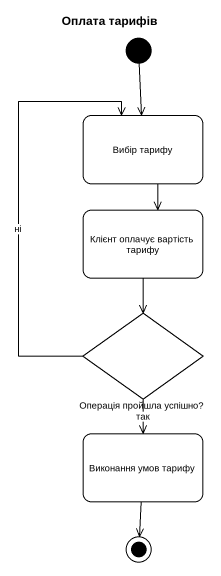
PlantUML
@startuml
title Оплата тарифів
hide empty description
state "Вибір тарифу" as Вибір_тарифу
state "Клієнт оплачує вартість тарифу" as Клієнт_оплачує_вартість
state "Операція пройшла успішно?" as Операція_пройшла_успішно <<choice>>
state "Виконання умов тарифу" as Виконання_умов_тарифу
[*] --> Вибір_тарифу
Вибір_тарифу --> Клієнт_оплачує_вартість
Клієнт_оплачує_вартість --> Операція_пройшла_успішно
Операція_пройшла_успішно -up-> Вибір_тарифу : ні
Операція_пройшла_успішно --> Виконання_умов_тарифу : так
Виконання_умов_тарифу --> [*]
@enduml
